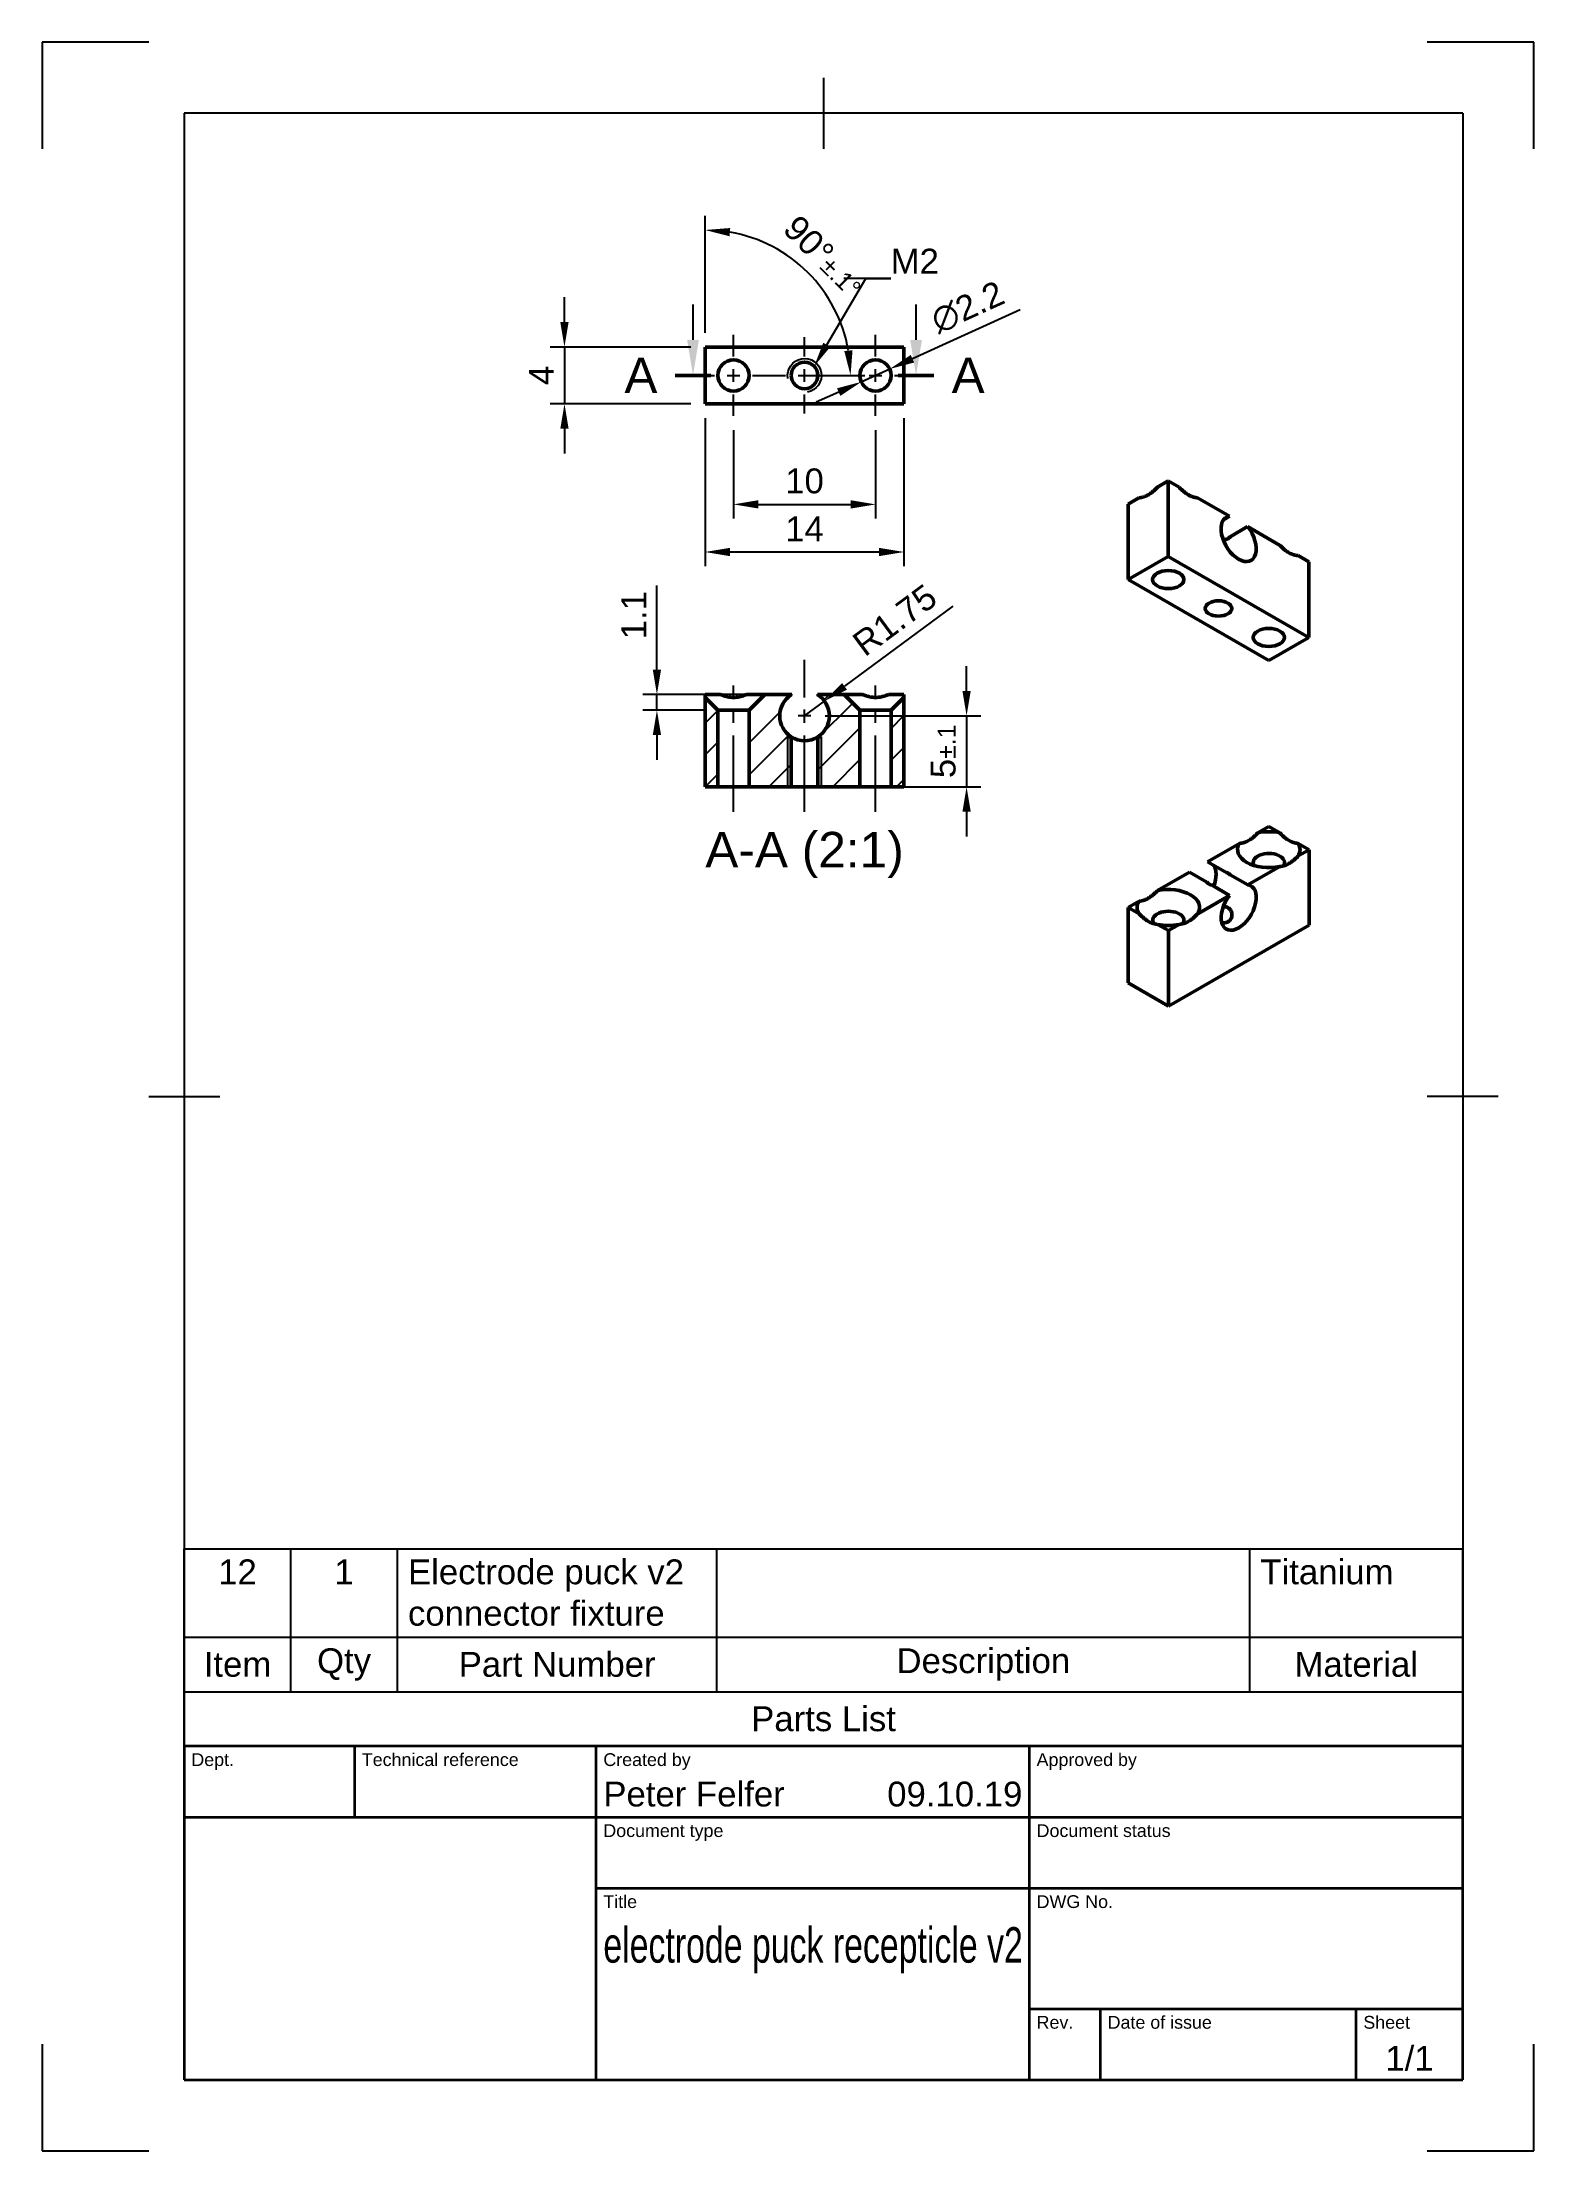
# Model space of a CAD drawing. Header units: millimetres. Extents: x 0 to 210, y 0 to 297.
import ezdxf
from ezdxf import colors
from ezdxf.entities.mleader import LeaderData, LeaderLine
from ezdxf.enums import TextEntityAlignment as Align
from ezdxf.math import Vec2, Vec3

# ---------------------------------------------------------------- set-up
doc = ezdxf.new("R2010")
doc.units = ezdxf.units.MM
doc.header["$LTSCALE"] = 0.75
doc.linetypes.add('CENTER2', pattern=[28.575, 19.05, -3.175, 3.175, -3.175])
for name, color, linetype, lineweight in [('Border', 7, 'Continuous', 25), ('FD_Dimensions', 7, 'Continuous', 25), ('Hatching', 7, 'Continuous', 25), ('Leaders', 7, 'Continuous', 25), ('Parts Lists', 7, 'Continuous', 25), ('Section Lines', 7, 'Continuous', 25), ('Smart Centers', 7, 'CENTER2', 25), ('TitleBlock', 7, 'Continuous', 35), ('View Labels', 7, 'Continuous', 25), ('Visible', 7, 'Continuous', 50), ('Visible Narrow', 7, 'Continuous', 25)]:
    doc.layers.add(name, color=color, linetype=linetype, lineweight=lineweight)
doc.styles.add('FusionTitle', font='')
doc.styles.get("Standard").update_dxf_attribs({"font": 'arial.ttf'})
doc.styles.get('FusionTitle').set_extended_font_data('Arial Unicode MS')
doc.dimstyles.new('Dim-ISO-25', dxfattribs={"dimtxt": 3.5, "dimasz": 3.5, "dimexe": 2, "dimexo": 2, "dimgap": 1.5, "dimtad": 1, "dimzin": 12, "dimdsep": 46, "dimtxsty": 'Standard', "dimcen": 0, "dimazin": 3, "dimtp": 0.1, "dimtm": 0.1, "dimtfac": 0.714, "dimtmove": 0, "dimatfit": 3, "dimfxl": 1, "dimtzin": 12, "dimarcsym": 0})

# ---------------------------------------------------------------- blocks, each defined once
blk = doc.blocks.new('ISO_A4(P)_SHEET')
at = {"layer": 'Border'}
for p, q in [((15, 297), (0, 297)), ((0, 297), (0, 282)), ((210, 297), (195, 297)), ((210, 282), (210, 297)), ((110, 292), (110, 282)), ((200, 287), (20, 287)), ((20, 287), (20, 10)), ((200, 287), (200, 10)), ((15, 148.5), (25, 148.5)), ((205, 148.5), (195, 148.5)), ((0, 15), (0, 0)), ((210, 0), (210, 15)), ((20, 10), (200, 10)), ((0, 0), (15, 0)), ((195, 0), (210, 0))]:
    blk.add_line(p, q, dxfattribs=at)
blk = doc.blocks.new('ISO_TITLEBLOCK')
at = {"layer": 'TitleBlock'}
for p, q in [((0, 47), (-180, 47)), ((-180, 47), (-180, 0)), ((-156, 37), (-156, 47)), ((-122, 0), (-122, 47)), ((-61, 0), (-61, 47)), ((0, 0), (0, 47)), ((-180, 37), (0, 37)), ((-122, 27), (0, 27)), ((-61, 10), (0, 10)), ((-51, 0), (-51, 10)), ((-15, 0), (-15, 10)), ((-180, 0), (0, 0))]:
    blk.add_line(p, q, dxfattribs=at)
at = {"layer": 'TitleBlock', "style": 'FusionTitle'}
for s, p in [('Dept.', (-179, 46)), ('Technical reference', (-155, 46)), ('Created by', (-121, 46)), ('Approved by', (-60, 46)), ('Document type', (-121, 36)), ('Document status', (-60, 36)), ('Title', (-121, 26)), ('DWG No.', (-60, 26)), ('Rev.', (-60, 9)), ('Date of issue', (-50, 9)), ('Sheet', (-14, 9))]:
    blk.add_text(s, height=1.8, dxfattribs=at).set_placement(p, align=Align.TOP_LEFT)
for tag, p, height in [('DEPT', (-179, 38.5), 3.5), ('TECHNICAL_REFERENCE', (-155, 38.5), 3.5), ('CREATED_BY', (-121, 38.5), 3.5), ('APPROVED_BY', (-60, 38.5), 3.5), ('DOCUMENT_TYPE', (-121, 28.5), 3.5), ('DOCUMENT_STATUS', (-60, 28.5), 3.5), ('TITLE_1', (-121, 16.5), 5), ('TITLE_2', (-121, 9), 5), ('TITLE_3', (-121, 1.5), 5), ('DATE_OF_ISSUE', (-50, 1.5), 3.5)]:
    blk.add_attdef(tag, p, '', height=height, dxfattribs=at)
for tag, p in [('CREATED_DATE', (-62, 38.5)), ('APPROVED_DATE', (-1, 38.5))]:
    blk.add_attdef(tag, text='', height=3.5, dxfattribs=at).set_placement(p, align=Align.RIGHT)
for tag, height, p in [('DRAWING_NUMBER', 5, (-30.5, 16.6)), ('REV', 3.5, (-56, 3.1)), ('SHEET', 3.5, (-7.5, 3.1))]:
    blk.add_attdef(tag, text='', height=height, dxfattribs=at).set_placement(p, align=Align.MIDDLE)
blk = doc.blocks.new('*T7')
at = {"layer": 'Parts Lists', "color": 0, "linetype": 'ByBlock', "lineweight": -2, "transparency": 16777216}
for p, q in [((0, 27.797976), (180, 27.797976)), ((0, 0), (0, 27.797976)), ((15, 7.666667), (15, 27.797976)), ((30, 7.666667), (30, 27.797976)), ((75, 7.666667), (75, 27.797976)), ((150, 7.666667), (150, 27.797976)), ((180, 0), (180, 27.797976)), ((0, 15.333333), (180, 15.333333)), ((0, 7.666667), (180, 7.666667)), ((0, 0), (180, 0))]:
    blk.add_line(p, q, dxfattribs=at)
at = {"layer": 'Parts Lists', "color": 0, "transparency": 16777216, "char_height": 3.5}
for s, insert, width, attachment_point in [('12', (7.5, 26.297976), 12, 2), ('1', (22.5, 26.297976), 12, 2), ('Electrode puck v2 connector fixture', (31.5, 26.297976), 42, 1), ('Titanium', (151.5, 26.297976), 27, 1), ('Item', (7.5, 11.5), 12, 5), ('Qty', (22.5, 11.5), 12, 5), ('Part Number', (52.5, 11.5), 42, 5), ('Description', (112.5, 11.5), 72, 5), ('Material', (165, 11.5), 27, 5), ('Parts List', (90, 3.833333), 177, 5)]:
    blk.add_mtext(s, dxfattribs=dict(at, insert=insert, width=width, attachment_point=attachment_point))
blk = doc.blocks.new('*U8')
at = {"layer": 'Smart Centers', "color": 0, "ltscale": 0.75, "transparency": 16777216}
for p, q in [((0, 2.678906), (0, 5.7)), ((-5.7, 0), (-2.678906, 0)), ((2.678906, 0), (5.7, 0)), ((0, -5.7), (0, -2.678906))]:
    blk.add_line(p, q, dxfattribs=at)
at = {"layer": 'Smart Centers', "color": 0, "linetype": 'Continuous', "ltscale": 0.75, "transparency": 16777216}
for p, q in [((-0.892969, 0), (0.892969, 0)), ((0, -0.892969), (0, 0.892969))]:
    blk.add_line(p, q, dxfattribs=at)
blk = doc.blocks.new('*U9')
at = {"layer": 'Smart Centers', "color": 0, "ltscale": 0.75, "transparency": 16777216}
for p, q in [((0, 2.678906), (0, 5.3754)), ((-5.3754, 0), (-2.678906, 0)), ((2.678906, 0), (5.3754, 0)), ((0, -5.3754), (0, -2.678906))]:
    blk.add_line(p, q, dxfattribs=at)
at = {"layer": 'Smart Centers', "color": 0, "linetype": 'Continuous', "ltscale": 0.75, "transparency": 16777216}
for p, q in [((-0.892969, 0), (0.892969, 0)), ((0, -0.892969), (0, 0.892969))]:
    blk.add_line(p, q, dxfattribs=at)
blk = doc.blocks.new('*U10')
at = {"layer": 'Smart Centers', "color": 0, "ltscale": 0.75, "transparency": 16777216}
for p, q in [((0, 2.678906), (0, 5.7)), ((-5.7, 0), (-2.678906, 0)), ((2.678906, 0), (5.7, 0)), ((0, -5.7), (0, -2.678906))]:
    blk.add_line(p, q, dxfattribs=at)
at = {"layer": 'Smart Centers', "color": 0, "linetype": 'Continuous', "ltscale": 0.75, "transparency": 16777216}
for p, q in [((-0.892969, 0), (0.892969, 0)), ((0, -0.892969), (0, 0.892969))]:
    blk.add_line(p, q, dxfattribs=at)
blk = doc.blocks.new('*D24')
at = {"layer": 'Defpoints', "color": 0, "transparency": 16777216}
for p in [(119.331225, 250.972346), (115.322574, 249.158312)]:
    blk.add_point(p, dxfattribs=at)
at = {"layer": 'FD_Dimensions', "lineweight": -2, "transparency": 16777216}
for p, q in [((137.683805, 259.27743), (122.519925, 252.415326)), ((115.322574, 249.158312), (119.331225, 250.972346)), ((112.133874, 247.715332), (108.945174, 246.272351))]:
    blk.add_line(p, q, dxfattribs=at)
at = {"layer": 'FD_Dimensions', "transparency": 16777216}
for points in [[(122.279428, 252.946776), (122.760421, 251.883876), (119.331225, 250.972346)], [(111.893377, 248.246782), (112.374371, 247.183882), (115.322574, 249.158312)]]:
    blk.add_solid(points, dxfattribs=at)
at = {"layer": 'FD_Dimensions', "color": 0, "transparency": 16777216, "insert": (130.300691, 259.651697), "char_height": 3.5, "attachment_point": 5, "rotation": 24.34814599}
blk.add_mtext('∅2.2', dxfattribs=at)
blk = doc.blocks.new('*D25')
at = {"layer": 'Defpoints', "color": 0, "transparency": 16777216}
for p in [(97.326899, 244.365329), (117.326899, 244.365329), (117.326899, 231.898209)]:
    blk.add_point(p, dxfattribs=at)
at = {"layer": 'FD_Dimensions', "lineweight": -2, "transparency": 16777216}
for p, q in [((97.326899, 242.365329), (97.326899, 229.898209)), ((117.326899, 242.365329), (117.326899, 229.898209)), ((100.826899, 231.898209), (113.826899, 231.898209))]:
    blk.add_line(p, q, dxfattribs=at)
at = {"layer": 'FD_Dimensions', "transparency": 16777216}
for points in [[(100.826899, 232.481542), (100.826899, 231.314876), (97.326899, 231.898209)], [(113.826899, 232.481542), (113.826899, 231.314876), (117.326899, 231.898209)]]:
    blk.add_solid(points, dxfattribs=at)
at = {"layer": 'FD_Dimensions', "color": 0, "transparency": 16777216, "insert": (107.326899, 235.185214), "char_height": 3.5, "attachment_point": 5}
blk.add_mtext('10', dxfattribs=at)
blk = doc.blocks.new('*U13')
at = {"layer": 'Smart Centers', "color": 0, "linetype": 'Continuous', "ltscale": 0.75, "transparency": 16777216}
for p, q in [((0.892969, 0), (-0.892969, 0)), ((0, -0.892969), (0, 0.892969))]:
    blk.add_line(p, q, dxfattribs=at)
blk = doc.blocks.new('*U14')
at = {"layer": 'Smart Centers', "color": 0, "ltscale": 0.75, "transparency": 16777216}
blk.add_line((0, -8.9), (0, 8.9), dxfattribs=at)
blk = doc.blocks.new('*U15')
at = {"layer": 'Smart Centers', "color": 0, "ltscale": 0.75, "transparency": 16777216}
blk.add_line((0, -8.9), (0, 8.9), dxfattribs=at)
blk = doc.blocks.new('*U16')
at = {"layer": 'Smart Centers', "color": 0, "ltscale": 0.75, "transparency": 16777216}
blk.add_line((0, -7.022428), (0, 14.384167), dxfattribs=at)
blk = doc.blocks.new('*D26')
at = {"layer": 'Defpoints', "color": 0, "transparency": 16777216}
for p in [(107.326899, 202.111793), (110.14117, 204.19263)]:
    blk.add_point(p, dxfattribs=at)
at = {"layer": 'FD_Dimensions', "lineweight": -2, "transparency": 16777216}
for p, q in [((128.206583, 217.549969), (112.955441, 206.273466)), ((107.326899, 202.111793), (110.14117, 204.19263))]:
    blk.add_line(p, q, dxfattribs=at)
at = {"layer": 'FD_Dimensions', "transparency": 16777216}
blk.add_solid([(112.608635, 206.742511), (113.302247, 205.804421), (110.14117, 204.19263)], dxfattribs=at)
at = {"layer": 'FD_Dimensions', "color": 0, "transparency": 16777216, "insert": (120.033941, 215.595143), "char_height": 3.5, "attachment_point": 5, "rotation": 36.47878212}
blk.add_mtext('R1.75', dxfattribs=at)
blk = doc.blocks.new('*D27')
at = {"layer": 'Defpoints', "color": 0, "transparency": 16777216}
for p in [(108.219868, 202.111793), (115.126899, 192.111793), (130.139459, 192.111793)]:
    blk.add_point(p, dxfattribs=at)
at = {"layer": 'FD_Dimensions', "lineweight": -2, "transparency": 16777216}
for p, q in [((130.139459, 205.611793), (130.139459, 209.111793)), ((110.219868, 202.111793), (132.139459, 202.111793)), ((130.139459, 202.111793), (130.139459, 192.111793)), ((117.126899, 192.111793), (132.139459, 192.111793)), ((130.139459, 188.611793), (130.139459, 185.111793))]:
    blk.add_line(p, q, dxfattribs=at)
at = {"layer": 'FD_Dimensions', "transparency": 16777216}
for points in [[(129.556126, 205.611793), (130.722792, 205.611793), (130.139459, 202.111793)], [(129.556126, 188.611793), (130.722792, 188.611793), (130.139459, 192.111793)]]:
    blk.add_solid(points, dxfattribs=at)
at = {"layer": 'FD_Dimensions', "color": 0, "transparency": 16777216, "insert": (126.859616, 197.111793), "char_height": 3.5, "attachment_point": 5, "rotation": 90}
blk.add_mtext('5{\\H2.499;±.1}', dxfattribs=at)
blk = doc.blocks.new('*D28')
at = {"layer": 'Defpoints', "color": 0, "transparency": 16777216}
for p in [(86.545006, 205.111793), (101.726899, 205.111793), (95.126899, 202.911793)]:
    blk.add_point(p, dxfattribs=at)
at = {"layer": 'FD_Dimensions', "lineweight": -2, "transparency": 16777216}
for p, q in [((86.545006, 208.611793), (86.545006, 220.478778)), ((99.726899, 205.111793), (84.545006, 205.111793)), ((86.545006, 202.911793), (86.545006, 205.111793)), ((93.126899, 202.911793), (84.545006, 202.911793)), ((86.545006, 199.411793), (86.545006, 195.911793))]:
    blk.add_line(p, q, dxfattribs=at)
at = {"layer": 'FD_Dimensions', "transparency": 16777216}
for points in [[(85.961673, 208.611793), (87.12834, 208.611793), (86.545006, 205.111793)], [(85.961673, 199.411793), (87.12834, 199.411793), (86.545006, 202.911793)]]:
    blk.add_solid(points, dxfattribs=at)
at = {"layer": 'FD_Dimensions', "color": 0, "transparency": 16777216, "insert": (83.287844, 216.295286), "char_height": 3.5, "attachment_point": 5, "rotation": 90}
blk.add_mtext('1.1', dxfattribs=at)
blk = doc.blocks.new('*D29')
at = {"layer": 'Defpoints', "color": 0, "transparency": 16777216}
for p in [(93.326899, 254.065329), (73.527909, 246.065329), (93.326899, 246.065329)]:
    blk.add_point(p, dxfattribs=at)
at = {"layer": 'FD_Dimensions', "lineweight": -2, "transparency": 16777216}
for p, q in [((73.527909, 257.565329), (73.527909, 261.065329)), ((91.326899, 254.065329), (71.527909, 254.065329)), ((73.527909, 254.065329), (73.527909, 246.065329)), ((91.326899, 246.065329), (71.527909, 246.065329)), ((73.527909, 242.565329), (73.527909, 239.065329))]:
    blk.add_line(p, q, dxfattribs=at)
at = {"layer": 'FD_Dimensions', "transparency": 16777216}
for points in [[(72.944576, 257.565329), (74.111243, 257.565329), (73.527909, 254.065329)], [(72.944576, 242.565329), (74.111243, 242.565329), (73.527909, 246.065329)]]:
    blk.add_solid(points, dxfattribs=at)
at = {"layer": 'FD_Dimensions', "color": 0, "transparency": 16777216, "insert": (70.277909, 250.065329), "char_height": 3.5, "attachment_point": 5, "rotation": 90}
blk.add_mtext('4', dxfattribs=at)
blk = doc.blocks.new('*D30')
at = {"layer": 'Defpoints', "color": 0, "transparency": 16777216}
for p in [(93.326899, 246.065329), (121.326899, 246.065329), (93.326899, 225.191027)]:
    blk.add_point(p, dxfattribs=at)
at = {"layer": 'FD_Dimensions', "lineweight": -2, "transparency": 16777216}
for p, q in [((93.326899, 244.065329), (93.326899, 223.191027)), ((121.326899, 244.065329), (121.326899, 223.191027)), ((117.826899, 225.191027), (96.826899, 225.191027))]:
    blk.add_line(p, q, dxfattribs=at)
at = {"layer": 'FD_Dimensions', "transparency": 16777216}
for points in [[(96.826899, 225.77436), (96.826899, 224.607694), (93.326899, 225.191027)], [(117.826899, 225.77436), (117.826899, 224.607694), (121.326899, 225.191027)]]:
    blk.add_solid(points, dxfattribs=at)
at = {"layer": 'FD_Dimensions', "color": 0, "transparency": 16777216, "insert": (107.326899, 228.448189), "char_height": 3.5, "attachment_point": 5}
blk.add_mtext('14', dxfattribs=at)
blk = doc.blocks.new('*D31')
at = {"layer": 'Defpoints', "color": 0, "transparency": 16777216}
for p in [(111.060965, 260.304096), (93.326899, 254.065329), (101.951499, 250.065329), (104.647993, 250.065329), (93.326899, 246.065329)]:
    blk.add_point(p, dxfattribs=at)
at = {"layer": 'FD_Dimensions', "color": 0, "lineweight": -2, "transparency": 16777216}
for p, q in [((93.326899, 256.065329), (93.326899, 272.542864)), ((106.647993, 250.065329), (115.804434, 250.065329))]:
    blk.add_line(p, q, dxfattribs=at)
blk.add_arc((93.326899, 250.065329), 20.477535, 9.804897, 80.195103, dxfattribs=at)
at = {"layer": 'FD_Dimensions', "color": 0, "transparency": 16777216}
for points in [[(96.764244, 269.662556), (96.863946, 270.824955), (93.326899, 270.542864)], [(114.086525, 253.602376), (112.924127, 253.502673), (113.804434, 250.065329)]]:
    blk.add_solid(points, dxfattribs=at)
at = {"layer": 'FD_Dimensions', "color": 0, "transparency": 16777216, "insert": (110.130967, 266.869397), "char_height": 3.5, "attachment_point": 5, "rotation": 315}
blk.add_mtext('90°{\\H2.499;±.1°}', dxfattribs=at)

msp = doc.modelspace()

# ---------------------------------------------------------------- hatches: boundary and pattern name
at = {"layer": 'Hatching'}
h = msp.add_hatch(dxfattribs=at)
h.set_pattern_fill('ANSI31', color=256, style=0)
edge = h.paths.add_edge_path(flags=0)
edge.add_line((105.451, 205.067), (105.451, 205.112))
edge.add_line((105.451, 205.112), (101.727, 205.112))
edge.add_line((101.727, 205.112), (99.527, 202.912))
edge.add_line((99.527, 202.912), (99.527, 192.112))
edge.add_line((99.527, 192.112), (105.451, 192.112))
edge.add_line((105.451, 192.112), (105.451, 199.157))
edge.add_ellipse((107.327, 202.112), major_axis=(-1.875, -2.955), ratio=1, start_angle=244.80024, end_angle=360, ccw=False)
edge = h.paths.add_edge_path(flags=0)
edge.add_line((115.127, 202.912), (112.927, 205.112))
edge.add_line((112.927, 205.112), (109.202, 205.112))
edge.add_line((109.202, 205.112), (109.202, 205.067))
edge.add_ellipse((107.327, 202.112), major_axis=(1.875, 2.955), ratio=1, start_angle=-115.19976, end_angle=0, ccw=False)
edge.add_line((109.202, 199.157), (109.202, 192.112))
edge.add_line((109.202, 192.112), (115.127, 192.112))
edge.add_line((115.127, 192.112), (115.127, 202.912))
h.paths.add_polyline_path([(121.327, 204.712), (119.527, 202.912), (119.527, 192.112), (121.327, 192.112)], flags=0)
h.paths.add_polyline_path([(95.127, 202.912), (93.327, 204.712), (93.327, 192.112), (95.127, 192.112)], flags=0)

# ---------------------------------------------------------------- linework, layer by layer
at = {"layer": 'Section Lines'}
for p, q in [((91.627, 255.065), (91.627, 260.065)), ((123.027, 255.065), (123.027, 260.065))]:
    msp.add_line(p, q, dxfattribs=at)
at = {"layer": 'Section Lines', "lineweight": 50}
for p, q in [((89.127, 250.065), (94.127, 250.065)), ((125.527, 250.065), (120.527, 250.065))]:
    msp.add_line(p, q, dxfattribs=at)
at = {"layer": 'Section Lines'}
for points in [[(92.46, 255.065), (91.627, 250.065), (90.794, 255.065)], [(123.86, 255.065), (123.027, 250.065), (122.194, 255.065)]]:
    msp.add_solid(points, dxfattribs=at)
at = {"layer": 'Visible', "extrusion": (0, 1, 2.966e-13)}
for p, q in [((121.327, 254.065), (93.327, 254.065)), ((93.327, 254.065), (93.327, 246.065)), ((121.327, 254.065), (121.327, 246.065)), ((121.327, 246.065), (93.327, 246.065))]:
    msp.add_line(p, q, dxfattribs=at)
at = {"layer": 'Visible', "extrusion": (0.707107, 0.407196, 0.578093)}
for p, q in [((158.54, 235.195), (157.007, 234.313)), ((158.54, 235.195), (160.072, 234.313)), ((158.54, 224.567), (158.54, 235.195)), ((154.415, 232.82), (152.883, 231.937)), ((152.883, 221.309), (152.883, 231.937)), ((162.664, 232.82), (167.164, 230.228)), ((167.164, 230.228), (166.323, 229.744)), ((169.714, 228.76), (167.251, 227.342)), ((169.714, 228.76), (174.214, 226.169)), ((166.52, 226.921), (166.313, 226.802)), ((158.54, 224.567), (152.883, 221.309)), ((178.339, 213.165), (158.54, 224.567)), ((176.806, 224.676), (178.339, 223.793)), ((178.339, 223.793), (178.339, 213.165)), ((172.682, 209.908), (152.883, 221.309)), ((178.339, 213.165), (172.682, 209.908))]:
    msp.add_line(p, q, dxfattribs=at)
at = {"layer": 'Visible'}
for p, q in [((93.327, 204.712), (93.327, 205.112)), ((93.327, 205.112), (95.494, 205.112)), ((99.16, 205.112), (101.727, 205.112)), ((101.727, 205.112), (99.527, 202.912)), ((105.451, 205.112), (101.727, 205.112)), ((105.451, 205.067), (104.947, 205.067)), ((105.451, 205.067), (105.451, 205.112)), ((105.451, 205.112), (105.524, 205.112)), ((109.13, 205.112), (109.202, 205.112)), ((112.927, 205.112), (109.202, 205.112)), ((109.202, 205.112), (109.202, 205.067)), ((109.707, 205.067), (109.202, 205.067)), ((115.127, 202.912), (112.927, 205.112)), ((112.927, 205.112), (115.494, 205.112)), ((119.16, 205.112), (121.327, 205.112)), ((121.327, 205.112), (121.327, 204.712)), ((95.127, 202.912), (93.327, 204.712)), ((93.327, 204.712), (93.327, 192.112)), ((95.127, 192.112), (95.127, 202.912)), ((95.127, 202.912), (99.527, 202.912)), ((99.527, 202.912), (99.527, 192.112)), ((115.127, 192.112), (115.127, 202.912)), ((115.127, 202.912), (119.527, 202.912)), ((121.327, 204.712), (119.527, 202.912)), ((119.527, 202.912), (119.527, 192.112)), ((121.327, 192.112), (121.327, 204.712)), ((104.947, 199.157), (105.451, 199.157)), ((105.451, 192.112), (105.451, 199.157)), ((109.202, 199.157), (109.202, 192.112)), ((109.202, 199.157), (109.707, 199.157)), ((93.327, 192.112), (95.127, 192.112)), ((99.527, 192.112), (95.127, 192.112)), ((99.527, 192.112), (105.451, 192.112)), ((109.202, 192.112), (105.451, 192.112)), ((109.202, 192.112), (115.127, 192.112)), ((119.527, 192.112), (115.127, 192.112)), ((119.527, 192.112), (121.327, 192.112))]:
    msp.add_line(p, q, dxfattribs=at)
at = {"layer": 'Visible', "extrusion": (0.707107, -0.407196, 0.578093)}
for p, q in [((164.071, 181.556), (168.572, 184.148)), ((171.164, 185.641), (172.696, 186.523)), ((174.228, 185.641), (172.696, 186.523)), ((178.353, 183.265), (176.821, 184.148)), ((166.534, 180.138), (164.071, 181.556)), ((176.821, 182.383), (178.353, 183.265)), ((178.353, 183.265), (178.353, 172.637)), ((157.022, 177.497), (161.522, 180.088)), ((163.985, 178.67), (161.522, 180.088)), ((167.179, 176.831), (164.716, 178.249)), ((169.728, 178.299), (167.265, 179.717)), ((169.728, 178.299), (174.228, 180.89)), ((152.897, 175.121), (154.429, 176.004)), ((162.679, 174.239), (167.179, 176.831)), ((154.429, 174.239), (152.897, 175.121)), ((152.897, 164.493), (152.897, 175.121)), ((158.554, 171.864), (157.022, 172.746)), ((158.554, 171.864), (160.086, 172.746)), ((178.353, 172.637), (158.554, 161.236)), ((158.554, 161.236), (158.554, 171.864)), ((158.554, 161.236), (152.897, 164.493))]:
    msp.add_line(p, q, dxfattribs=at)
at = {"layer": 'Visible', "extrusion": (1e-16, 0, -1)}
for centre, radius in [((-97.327, 250.065), 2.2), ((-107.327, 250.065), 1.875), ((-117.327, 250.065), 2.2)]:
    msp.add_circle(centre, radius, dxfattribs=at)
at = {"layer": 'Visible', "extrusion": (0, 0, -1)}
for start, end in [(302.40012, 57.59988), (122.40012, 237.59988)]:
    msp.add_arc((-107.327, 202.112), 3.5, start, end, dxfattribs=at)
at = {"layer": 'Visible'}
for centre, radius, start, end in [((107.327, 202.112), 3.5, 237.59988, 302.40012), ((164.655, 176.03), 4.517, 54.70692, 65.4211)]:
    msp.add_arc(centre, radius, start, end, dxfattribs=at)
for centre, major_axis, ratio, start_param, end_param in [((168.439, 227.042), (-1.747, 3.033), 0.5780931, -0.2423649, 4.9586213), ((165.611, 227.865), (1.875, 0), 0.5758617, -1.0646016, -0.5061947), ((162.797, 178.37), (1.747, 3.033), 0.5780931, -1.324564, -0.2423649), ((168.453, 175.112), (1.747, 3.033), 0.5780931, 1.324564, 6.5255502)]:
    msp.add_ellipse(centre, major_axis=major_axis, ratio=ratio, start_param=start_param, end_param=end_param, dxfattribs=at)
at = {"layer": 'Visible', "extrusion": (-3e-16, 2e-16, -1)}
for centre in [(158.54, 221.309), (172.682, 213.165)]:
    msp.add_ellipse(centre, major_axis=(2.2, 0), ratio=0.5758617, start_param=1.5707963, end_param=7.8539816, dxfattribs=at)
at = {"layer": 'Visible', "extrusion": (-4e-16, 1e-16, -1)}
msp.add_ellipse((165.611, 217.237), major_axis=(1.875, 0), ratio=0.5758617, start_param=1.5707963, end_param=7.8539816, dxfattribs=at)
at = {"layer": 'Visible', "extrusion": (-1e-16, -1e-16, -1)}
for centre, major_axis, start_param in [((172.696, 183.265), (4.4, 0), 1.2150978), ((158.554, 175.121), (4.4, 0), 2.7858942), ((158.554, 175.121), (-4.4, 0), 1.2150978)]:
    msp.add_ellipse(centre, major_axis=major_axis, ratio=0.5758617, start_param=start_param, end_param=3.4972912, dxfattribs=at)
at = {"layer": 'Visible', "extrusion": (-1e-16, -2e-16, -1)}
for centre, major_axis, start_param, end_param in [((172.696, 183.265), (4.4, 0), 4.3566905, 5.0680875), ((172.696, 183.265), (4.4, 0), -0.3556985, 0.3556985), ((158.554, 173.323), (2.2, 0), 2.7449896, 6.6797884), ((158.554, 175.121), (4.4, 0), 1.2150978, 1.9264948)]:
    msp.add_ellipse(centre, major_axis=major_axis, ratio=0.5758617, start_param=start_param, end_param=end_param, dxfattribs=at)
at = {"layer": 'Visible', "extrusion": (-3e-16, -1e-16, -1)}
msp.add_ellipse((172.696, 181.467), major_axis=(-2.2, 0), ratio=0.5758617, start_param=-0.3540712, end_param=3.5381957, dxfattribs=at)
at = {"layer": 'Visible', "extrusion": (-2e-16, -1e-16, -1)}
msp.add_ellipse((165.625, 179.193), major_axis=(-1.875, 0), ratio=0.5758617, start_param=-1.0646016, end_param=-0.5061947, dxfattribs=at)
at = {"layer": 'Visible', "extrusion": (-2e-16, -3e-16, -1)}
msp.add_ellipse((165.625, 179.193), major_axis=(-1.875, 0), ratio=0.5758617, start_param=2.0769911, end_param=2.6353979, dxfattribs=at)
at = {"layer": 'Visible'}
for points in [[(157.007, 234.313), (155.711, 232.942), (154.415, 232.82)], [(176.806, 224.676), (175.51, 224.798), (174.214, 226.169)], [(95.494, 205.112), (97.327, 204.348), (99.16, 205.112)], [(115.494, 205.112), (117.327, 204.348), (119.16, 205.112)], [(162.679, 174.239), (161.382, 172.868), (160.086, 172.746)]]:
    msp.add_rational_spline(points, [1, 1.1, 1], degree=2, dxfattribs=at)
at = {"layer": 'Visible', "extrusion": (-2.745e-13, -2.9136e-12, -1)}
msp.add_rational_spline([(162.664, 232.82), (161.368, 232.942), (160.072, 234.313)], [1, 1.1, 1], degree=2, dxfattribs=at)
at = {"layer": 'Visible', "extrusion": (3.8832e-12, -1.53864e-11, -1)}
msp.add_open_spline([(167.251, 227.342), (167.165, 227.229), (167.058, 227.135), (166.937, 227.065), (166.816, 226.996), (166.674, 226.946), (166.52, 226.921)], degree=3, knots=[0.553151359, 0.553151359, 0.553151359, 0.553151359, 0.57873678, 0.57873678, 0.57873678, 0.604322201, 0.604322201, 0.604322201, 0.604322201], dxfattribs=at)
at = {"layer": 'Visible'}
for points in [[(105.524, 205.112), (105.475, 205.083), (105.451, 205.067), (105.451, 205.067)], [(109.202, 205.067), (109.202, 205.067), (109.178, 205.083), (109.13, 205.112)]]:
    msp.add_open_spline(points, degree=3, dxfattribs=at)
at = {"layer": 'Visible', "extrusion": (-3.453e-13, 2.0942e-12, -1)}
msp.add_rational_spline([(168.572, 184.148), (169.868, 184.27), (171.164, 185.641)], [1, 1.1, 1], degree=2, dxfattribs=at)
at = {"layer": 'Visible', "extrusion": (1.4977e-12, 3.5623e-12, -1)}
msp.add_rational_spline([(174.228, 185.641), (175.525, 184.27), (176.821, 184.148)], [1, 1.1, 1], degree=2, dxfattribs=at)
at = {"layer": 'Visible', "extrusion": (6.04e-14, -2.2706e-12, -1)}
msp.add_rational_spline([(176.821, 182.383), (175.525, 181.012), (174.228, 180.89)], [1, 1.1, 1], degree=2, dxfattribs=at)
at = {"layer": 'Visible', "extrusion": (-3.518e-13, 2.1055e-12, -1)}
msp.add_rational_spline([(154.429, 176.004), (155.726, 176.126), (157.022, 177.497)], [1, 1.1, 1], degree=2, dxfattribs=at)
at = {"layer": 'Visible'}
msp.add_open_spline([(166.289, 175.254), (166.305, 175.254), (166.32, 175.253), (166.567, 175.243), (166.78, 175.187), (166.951, 175.088)], degree=3, knots=[0.540078664, 0.540078664, 0.540078664, 0.540078664, 0.542497715, 0.542497715, 0.57873678, 0.57873678, 0.57873678, 0.57873678], dxfattribs=at)
at = {"layer": 'Visible', "extrusion": (1.3665e-12, 2.1112e-12, -1)}
msp.add_rational_spline([(157.022, 172.746), (155.726, 172.868), (154.429, 174.239)], [1, 1.1, 1], degree=2, dxfattribs=at)
at = {"layer": 'Visible', "extrusion": (8.023e-13, -7.298e-13, -1)}
msp.add_open_spline([(166.951, 175.088), (167.122, 174.99), (167.266, 174.84), (167.455, 174.485), (167.5, 174.281), (167.5, 173.905), (167.455, 173.705), (167.266, 173.359), (167.121, 173.214), (166.781, 173.018), (166.567, 172.957), (166.251, 172.937), (166.165, 172.937), (166.078, 172.943)], degree=3, knots=[0, 0, 0, 0, 0.03623906, 0.03623906, 0.07247813, 0.07247813, 0.10858116, 0.10858116, 0.14468419, 0.14468419, 0.18078723, 0.18078723, 0.19396286, 0.19396286, 0.19396286, 0.19396286], dxfattribs=at)
at = {"layer": 'Visible Narrow'}
for p, q in [((104.947, 205.112), (104.947, 205.067)), ((109.707, 205.067), (109.707, 205.112)), ((104.947, 199.157), (104.947, 192.112)), ((109.707, 192.112), (109.707, 199.157))]:
    msp.add_line(p, q, dxfattribs=at)
at = {"layer": 'Visible Narrow', "extrusion": (1e-16, 0, -1)}
msp.add_arc((-107.327, 250.065), 2.38, 350, 260, dxfattribs=at)

# ---------------------------------------------------------------- block references
msp.add_blockref('*T7', (20, 57))
at = {"layer": 'Border'}
msp.add_blockref('ISO_A4(P)_SHEET', (0, 0), dxfattribs=at)
at = {"layer": 'Smart Centers', "ltscale": 0.75}
for name, p in [('*U8', (97.327, 250.065)), ('*U9', (107.327, 250.065)), ('*U10', (117.327, 250.065)), ('*U16', (107.327, 195.634)), ('*U14', (97.327, 197.512)), ('*U15', (117.327, 197.512)), ('*U13', (107.327, 202.112))]:
    msp.add_blockref(name, p, dxfattribs=at)
at = {"layer": 'TitleBlock'}
ref = msp.add_blockref('ISO_TITLEBLOCK', (200, 10), dxfattribs=at)
ref.add_attrib('CREATED_DATE', '09.10.19', dxfattribs={"height": 3.5, "style": 'FusionTitle'}).set_placement((138, 48.5), align=Align.RIGHT)
ref.add_attrib('SHEET', '1/1', dxfattribs={"height": 3.5, "style": 'FusionTitle'}).set_placement((192.5, 13.1), align=Align.MIDDLE)
ref.add_attrib('TITLE_1', 'electrode puck recepticle v2', (79, 26.5), dxfattribs={"height": 5, "style": 'FusionTitle', "width": 0.68224})
ref.add_attrib('CREATED_BY', 'Peter Felfer', (79, 48.5), dxfattribs={"height": 3.5, "style": 'FusionTitle'})

# ---------------------------------------------------------------- texts
at = {"layer": 'Section Lines', "char_height": 5, "attachment_point": 5}
for insert in [(84.292, 250.065), (130.361, 250.065)]:
    msp.add_mtext('A', dxfattribs=dict(at, insert=insert))
at = {"layer": 'View Labels', "insert": (107.327, 179.265), "char_height": 5, "width": 30.21487, "attachment_point": 8}
msp.add_mtext('A-A (2:1)', dxfattribs=at)

# ---------------------------------------------------------------- dimensions: what is measured, and where the dimension line sits
at = {"layer": 'FD_Dimensions'}
dim = msp.add_angular_dim_2l(base=(111.061, 260.304), line1=((93.327, 254.065), (93.327, 246.065)), line2=((101.951, 250.065), (104.648, 250.065)), dimstyle='Dim-ISO-25', override={"dimgap": 1.5, "dimlfac": 1, "dimpost": '', "dimtol": 1, "dimlim": 0, "dimtm": 0.1}, dxfattribs=at)
dim.commit()
dim.dimension.update_dxf_attribs({"geometry": '*D31', "text_midpoint": (110.131, 266.869)})
dim = msp.add_diameter_dim_2p(p1=(115.323, 249.158), p2=(119.331, 250.972), dimstyle='Dim-ISO-25', override={"dimlfac": 0.5, "dimclrd": 256, "dimclre": 256}, dxfattribs=at)
dim.commit()
dim.dimension.update_dxf_attribs({"geometry": '*D24', "text_midpoint": (130.301, 259.652)})
for p1, p2, distance, picture, middle in [((93.327, 254.065), (93.327, 246.065), -19.799, '*D29', (70.278, 250.065)), ((121.327, 246.065), (93.327, 246.065), 20.874, '*D30', (107.327, 228.448)), ((97.327, 244.365), (117.327, 244.365), -12.467, '*D25', (107.327, 235.185))]:
    dim = msp.add_aligned_dim(p1=p1, p2=p2, distance=distance, dimstyle='Dim-ISO-25', override={"dimlfac": 0.5, "dimclrd": 256, "dimclre": 256}, dxfattribs=at)
    dim.commit()
    dim.dimension.update_dxf_attribs({"geometry": picture, "text_midpoint": middle})
for base, p1, p2, override, picture, middle in [((86.545, 205.112), (95.127, 202.912), (101.727, 205.112), {"dimlfac": 0.5, "dimclrd": 256, "dimclre": 256}, '*D28', (83.288, 216.295)), ((130.139, 192.112), (108.22, 202.112), (115.127, 192.112), {"dimgap": 1.5, "dimlfac": 0.5, "dimclrd": 256, "dimclre": 256, "dimtol": 1, "dimlim": 0, "dimtm": 0.1}, '*D27', (126.86, 197.112))]:
    dim = msp.add_linear_dim(base=base, p1=p1, p2=p2, angle=90, dimstyle='Dim-ISO-25', override=override, dxfattribs=at)
    dim.commit()
    dim.dimension.update_dxf_attribs({"geometry": picture, "text_midpoint": middle})
dim = msp.add_radius_dim(center=(107.327, 202.112), mpoint=(110.141, 204.193), dimstyle='Dim-ISO-25', override={"dimlfac": 0.5, "dimse1": 1, "dimclrd": 256, "dimclre": 256}, dxfattribs=at)
dim.commit()
dim.dimension.update_dxf_attribs({"geometry": '*D26', "text_midpoint": (121.988, 212.952), "dimtype": 164})

# ---------------------------------------------------------------- leaders
at = {"layer": 'Leaders'}
ml = msp.add_multileader_mtext('Standard', dxfattribs=at)
ml.set_content('M2', color=256)
ml.set_leader_properties()
ml.build(insert=Vec2(0, 0))
ml.multileader.update_dxf_attribs({"text_left_attachment_type": 5, "text_right_attachment_type": 5, "dogleg_length": 3.5, "arrow_head_size": 3.5})
ctx = ml.context
ctx.base_point, ctx.char_height, ctx.arrow_head_size, ctx.landing_gap_size, ctx.plane_origin = Vec3(119.457, 263.695), 3.5, 3.5, 0, Vec3(108.686, 251.357)
ctx.left_attachment, ctx.right_attachment = 5, 5
notes = []
notes.append((ctx, [(0, (1, 1, 0), (115.957, 263.695), (1, 0), 3.5, [(0, [(108.686, 251.357)], 0, [])])]))
ctx.mtext.insert, ctx.mtext.flow_direction = Vec3(119.457, 267.909), 5
for ctx, leaders in notes:
    for number, flags, end, landing, length, lines in leaders:
        leader = LeaderData()
        leader.index, (leader.has_last_leader_line, leader.has_dogleg_vector, leader.attachment_direction) = number, flags
        leader.last_leader_point, leader.dogleg_vector, leader.dogleg_length = Vec3(end), Vec3(landing), length
        for number, points, colour, breaks in lines:
            line = LeaderLine()
            line.index, line.vertices, line.color, line.breaks = number, Vec3.list(points), colors.encode_raw_color(colour), breaks
            leader.lines.append(line)
        ctx.leaders.append(leader)

doc.saveas('drawing.dxf')
